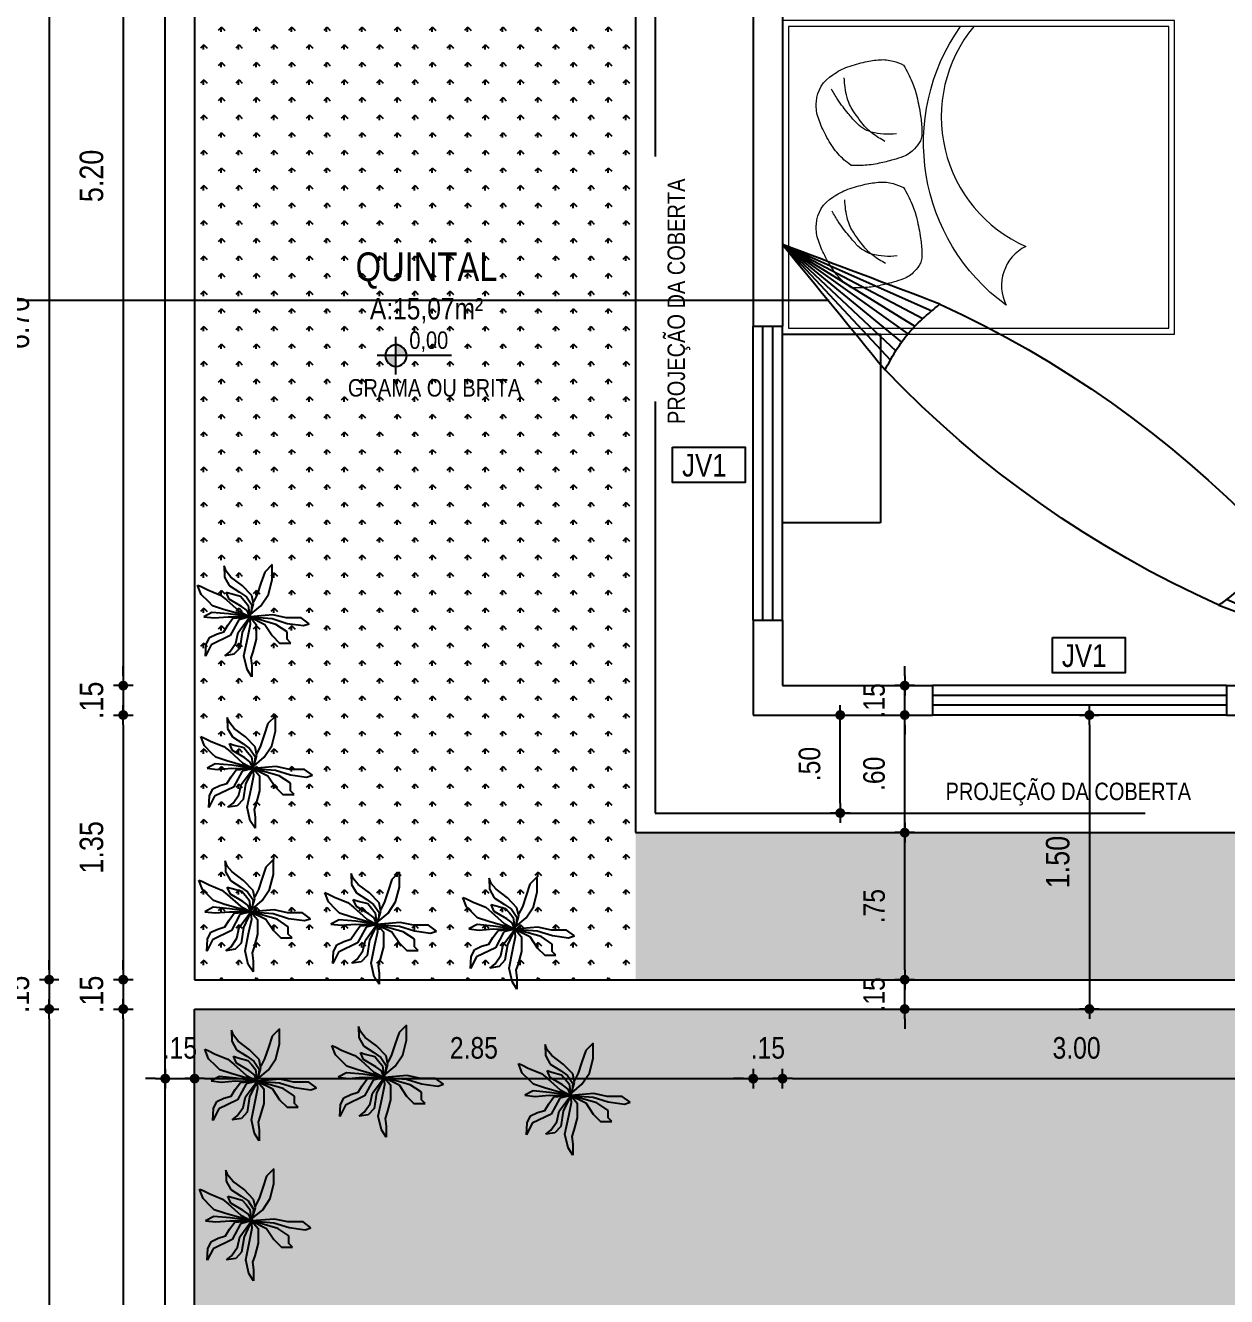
# Model space of a CAD drawing. Header units: millimetres. Extents: x 3955 to 10567, y -112 to 1797.
# Drawn here: x 5260.35 to 5266.48, y 1004.88 to 1011.37 of the extents above; entities that cross this region are included whole.
import ezdxf
from ezdxf.enums import TextEntityAlignment as Align

# ---------------------------------------------------------------- set-up
doc = ezdxf.new("R2010")
doc.units = ezdxf.units.MM
doc.header["$LTSCALE"] = 20
doc.linetypes.add('DIVIDE', pattern=[1.25, 0.5, -0.25, 0, -0.25, 0, -0.25])
doc.linetypes.add('HIDDEN2', pattern=[0.1875, 0.125, -0.0625])
for name, color, linetype in [('AR-MOB', 252, 'Continuous'), ('COTA', 7, 'Continuous'), ('DIVERSOS', 1, 'Continuous'), ('E-hatch', 8, 'Continuous'), ('E-txt-g', 3, 'Continuous'), ('LAYER1', 2, 'Continuous'), ('LAYER7', 4, 'Continuous'), ('PAREDE', 5, 'Continuous'), ('URBANIZACAO', 20, 'Continuous')]:
    doc.layers.add(name, color=color, linetype=linetype)
doc.layers.add('E-Lay-9', color=9, linetype='Continuous', lineweight=9)
doc.layers.add('E-Txt-W', color=7, linetype='Continuous', lineweight=20)
doc.styles.add('F2', font='ARIALN.TTF')
doc.styles.add('REG60', font='romans.shx', dxfattribs={"width": 0.8, "height": 0.15})
doc.styles.add('REG80', font='romans.shx', dxfattribs={"width": 0.8, "height": 0.2})
doc.dimstyles.new('ARQUITETURA', dxfattribs={"dimtxt": 0.11, "dimasz": 0.05, "dimexe": 0.1, "dimexo": 0, "dimgap": 0.1, "dimtad": 1, "dimzin": 5, "dimdsep": 46, "dimtxsty": 'F2', "dimblk": 'COTA', "dimcen": 0, "dimse1": 1, "dimse2": 1, "dimadec": 0, "dimazin": 0, "dimtfac": 2, "dimtix": 1, "dimtmove": 2, "dimatfit": 3, "dimldrblk": 'COTA', "dimfxl": 1, "dimtolj": 1, "dimtzin": 5, "dimarcsym": 0})
pattern_1 = [(270, (0, 0), (0.0898025, -0.0898025), [0.0238125, -0.1557925]), (225, (0, 0), (0.0898025612, -0.0898025612), [0.0238125, -0.1031875]), (315, (0, 0), (0.0898025612, 0.0898025612), [0.0238125, -0.1031875])]

# ---------------------------------------------------------------- blocks, each defined once
blk = doc.blocks.new('COTA')
at = {"layer": 'COTA'}
for p, q in [((-1, 0), (1, 0)), ((0, 1), (0, -1))]:
    blk.add_line(p, q, dxfattribs=at)
at = {"layer": 'COTA', "const_width": 0.5}
blk.add_lwpolyline([(-0.25, 0, 1), (0.25, 0, 1)], format="xyb", close=True, dxfattribs=at)
blk = doc.blocks.new('*D229')
at = {"color": 0, "lineweight": -2}
blk.add_line((5261.2658, 1013.6814), (5264.0158, 1013.6814), dxfattribs=at)
at = {"color": 0, "lineweight": -2, "xscale": 0.05, "yscale": 0.05, "zscale": 0.05, "rotation": 180}
blk.add_blockref('COTA', (5261.2158, 1013.6814), dxfattribs=at)
at = {"color": 0, "lineweight": -2, "xscale": 0.05, "yscale": 0.05, "zscale": 0.05}
blk.add_blockref('COTA', (5264.0658, 1013.6814), dxfattribs=at)
at = {"color": 0, "insert": (5262.6408, 1013.8426), "char_height": 0.12, "attachment_point": 5, "style": 'F2'}
blk.add_mtext('\\A1;2.85', dxfattribs=at)
blk = doc.blocks.new('*D268')
at = {"color": 0, "lineweight": -2}
blk.add_line((5260.8515, 1013.1477), (5260.8515, 1008.0477), dxfattribs=at)
at = {"color": 0, "lineweight": -2, "xscale": 0.05, "yscale": 0.05, "zscale": 0.05}
for p, rotation in [((5260.8515, 1013.1977), 90), ((5260.8515, 1007.9977), 270)]:
    blk.add_blockref('COTA', p, dxfattribs=dict(at, rotation=rotation))
at = {"color": 0, "insert": (5260.6902, 1010.5977), "char_height": 0.12, "attachment_point": 5, "rotation": 90, "style": 'F2'}
blk.add_mtext('\\A1;5.20', dxfattribs=at)
blk = doc.blocks.new('*D231')
at = {"color": 0, "lineweight": -2}
blk.add_line((5260.4737, 1013.1477), (5260.4737, 1006.5477), dxfattribs=at)
at = {"color": 0, "lineweight": -2, "xscale": 0.05, "yscale": 0.05, "zscale": 0.05}
for p, rotation in [((5260.4737, 1013.1977), 90), ((5260.4737, 1006.4977), 270)]:
    blk.add_blockref('COTA', p, dxfattribs=dict(at, rotation=rotation))
at = {"color": 0, "insert": (5260.3124, 1009.8477), "char_height": 0.12, "attachment_point": 5, "rotation": 90, "style": 'F2'}
blk.add_mtext('\\A1;6.70', dxfattribs=at)
blk = doc.blocks.new('*D232')
at = {"color": 0, "lineweight": -2}
for p, q in [((5260.4737, 1006.5477), (5260.4737, 1006.5977)), ((5260.4737, 1006.4977), (5260.4737, 1006.3477)), ((5260.4737, 1006.2977), (5260.4737, 1006.2477))]:
    blk.add_line(p, q, dxfattribs=at)
at = {"color": 0, "lineweight": -2, "xscale": 0.05, "yscale": 0.05, "zscale": 0.05}
for p, rotation in [((5260.4737, 1006.4977), 270), ((5260.4737, 1006.3477), 90)]:
    blk.add_blockref('COTA', p, dxfattribs=dict(at, rotation=rotation))
at = {"color": 0, "insert": (5260.3124, 1006.4227), "char_height": 0.12, "attachment_point": 5, "rotation": 90, "style": 'F2'}
blk.add_mtext('\\A1;.15', dxfattribs=at)
blk = doc.blocks.new('*D233')
at = {"color": 0, "lineweight": -2}
for p, q in [((5261.0158, 1005.9929), (5260.9658, 1005.9929)), ((5261.0658, 1005.9929), (5261.2158, 1005.9929)), ((5261.2658, 1005.9929), (5261.3158, 1005.9929))]:
    blk.add_line(p, q, dxfattribs=at)
at = {"color": 0, "lineweight": -2, "xscale": 0.05, "yscale": 0.05, "zscale": 0.05}
blk.add_blockref('COTA', (5261.0658, 1005.9929), dxfattribs=at)
at = {"color": 0, "lineweight": -2, "xscale": 0.05, "yscale": 0.05, "zscale": 0.05, "rotation": 180}
blk.add_blockref('COTA', (5261.2158, 1005.9929), dxfattribs=at)
at = {"color": 0, "insert": (5261.1408, 1006.1491), "char_height": 0.11, "attachment_point": 5, "style": 'F2'}
blk.add_mtext('\\A1;.15', dxfattribs=at)
blk = doc.blocks.new('*D234')
at = {"color": 0, "lineweight": -2}
blk.add_line((5261.2658, 1005.9929), (5264.0158, 1005.9929), dxfattribs=at)
at = {"color": 0, "lineweight": -2, "xscale": 0.05, "yscale": 0.05, "zscale": 0.05, "rotation": 180}
blk.add_blockref('COTA', (5261.2158, 1005.9929), dxfattribs=at)
at = {"color": 0, "lineweight": -2, "xscale": 0.05, "yscale": 0.05, "zscale": 0.05}
blk.add_blockref('COTA', (5264.0658, 1005.9929), dxfattribs=at)
at = {"color": 0, "insert": (5262.6408, 1006.1491), "char_height": 0.11, "attachment_point": 5, "style": 'F2'}
blk.add_mtext('\\A1;2.85', dxfattribs=at)
blk = doc.blocks.new('*D269')
at = {"color": 0, "lineweight": -2}
for p, q in [((5264.0158, 1005.9929), (5263.9658, 1005.9929)), ((5264.0658, 1005.9929), (5264.2158, 1005.9929)), ((5264.2658, 1005.9929), (5264.3158, 1005.9929))]:
    blk.add_line(p, q, dxfattribs=at)
at = {"color": 0, "lineweight": -2, "xscale": 0.05, "yscale": 0.05, "zscale": 0.05}
blk.add_blockref('COTA', (5264.0658, 1005.9929), dxfattribs=at)
at = {"color": 0, "lineweight": -2, "xscale": 0.05, "yscale": 0.05, "zscale": 0.05, "rotation": 180}
blk.add_blockref('COTA', (5264.2158, 1005.9929), dxfattribs=at)
at = {"color": 0, "insert": (5264.1408, 1006.1491), "char_height": 0.11, "attachment_point": 5, "style": 'F2'}
blk.add_mtext('\\A1;.15', dxfattribs=at)
blk = doc.blocks.new('*D270')
at = {"color": 0, "lineweight": -2}
blk.add_line((5264.2658, 1005.9929), (5267.1658, 1005.9929), dxfattribs=at)
at = {"color": 0, "lineweight": -2, "xscale": 0.05, "yscale": 0.05, "zscale": 0.05, "rotation": 180}
blk.add_blockref('COTA', (5264.2158, 1005.9929), dxfattribs=at)
at = {"color": 0, "lineweight": -2, "xscale": 0.05, "yscale": 0.05, "zscale": 0.05}
blk.add_blockref('COTA', (5267.2158, 1005.9929), dxfattribs=at)
at = {"color": 0, "insert": (5265.7158, 1006.1491), "char_height": 0.11, "attachment_point": 5, "style": 'F2'}
blk.add_mtext('\\A1;3.00', dxfattribs=at)
blk = doc.blocks.new('*D284')
at = {"color": 0, "lineweight": -2}
for p, q in [((5272.3611, 1008.0477), (5272.3611, 1008.0977)), ((5272.3611, 1007.9977), (5272.3611, 1007.8477)), ((5272.3611, 1007.7977), (5272.3611, 1007.7477))]:
    blk.add_line(p, q, dxfattribs=at)
at = {"color": 0, "lineweight": -2, "xscale": 0.05, "yscale": 0.05, "zscale": 0.05}
for p, rotation in [((5272.3611, 1007.9977), 270), ((5272.3611, 1007.8477), 90)]:
    blk.add_blockref('COTA', p, dxfattribs=dict(at, rotation=rotation))
at = {"color": 0, "insert": (5272.1999, 1007.9227), "char_height": 0.12, "attachment_point": 5, "rotation": 90, "style": 'F2'}
blk.add_mtext('\\A1;.15', dxfattribs=at)
blk = doc.blocks.new('*D285')
at = {"color": 0, "lineweight": -2}
blk.add_line((5265.7814, 1007.7977), (5265.7814, 1006.3977), dxfattribs=at)
at = {"color": 0, "lineweight": -2, "xscale": 0.05, "yscale": 0.05, "zscale": 0.05}
for p, rotation in [((5265.7814, 1007.8477), 90), ((5265.7814, 1006.3477), 270)]:
    blk.add_blockref('COTA', p, dxfattribs=dict(at, rotation=rotation))
at = {"color": 0, "insert": (5265.6201, 1007.0977), "char_height": 0.12, "attachment_point": 5, "rotation": 90, "style": 'F2'}
blk.add_mtext('\\A1;1.50', dxfattribs=at)
blk = doc.blocks.new('*D251')
at = {"color": 0, "lineweight": -2}
for p, q in [((5260.8515, 1008.0477), (5260.8515, 1008.0977)), ((5260.8515, 1007.9977), (5260.8515, 1007.8477)), ((5260.8515, 1007.7977), (5260.8515, 1007.7477))]:
    blk.add_line(p, q, dxfattribs=at)
at = {"color": 0, "lineweight": -2, "xscale": 0.05, "yscale": 0.05, "zscale": 0.05}
for p, rotation in [((5260.8515, 1007.9977), 270), ((5260.8515, 1007.8477), 90)]:
    blk.add_blockref('COTA', p, dxfattribs=dict(at, rotation=rotation))
at = {"color": 0, "insert": (5260.6902, 1007.9227), "char_height": 0.12, "attachment_point": 5, "rotation": 90, "style": 'F2'}
blk.add_mtext('\\A1;.15', dxfattribs=at)
blk = doc.blocks.new('REDE-flat-1')
at = {"color": 8, "linetype": 'HIDDEN2'}
for p, q in [((-0.0001, 0), (-0.7053, 0.0617)), ((-0.0001, 0), (-0.6878, 0.0141)), ((-0.0001, 0), (-0.6736, -0.0312)), ((-0.0001, 0), (-0.6631, -0.0753)), ((-0.0001, 0), (-0.6566, -0.1194)), ((-0.0001, 0), (-0.6532, -0.1645)), ((-0.0001, 0), (-0.6521, -0.2114)), ((-3.1043, -0.3468), (-2.4195, -0.081)), ((-3.1043, -0.3468), (-2.4421, -0.1395)), ((-3.1043, -0.3468), (-2.4584, -0.1911)), ((-3.1043, -0.3468), (-2.4674, -0.2376)), ((-3.1043, -0.3468), (-2.4686, -0.2811)), ((-3.1043, -0.3468), (-2.4617, -0.3236)), ((-3.1043, -0.3468), (-2.4477, -0.367)), ((-3.1043, -0.3468), (-2.4279, -0.413))]:
    blk.add_line(p, q, dxfattribs=at)
blk.add_lwpolyline([(-2.41, -0.4503), (-3.1043, -0.3468), (-2.4195, -0.081)], dxfattribs=at)
for centre, radius, start, end in [((-1.0734, -4.5387), 4.6565, 85.673, 106.8028), ((-2.0192, 4.1473), 4.6142, 265.142, 287.2335)]:
    blk.add_arc(centre, radius, start, end, dxfattribs=at)
blk.add_open_spline([(-0.6522, -0.2597), (-0.6518, -0.1998), (-0.6511, -0.0744), (-0.6974, 0.0422), (-0.7215, 0.1031), (-0.7217, 0.1035), (-0.7219, 0.104), (-0.7221, 0.1045)], degree=3, knots=[0, 0, 0, 0, 0.1780514, 0.3725016, 0.3725016, 0.3725016, 0.3740121, 0.3740121, 0.3740121, 0.3740121], dxfattribs=at)
for points in [[(-0.7215, 0.1031), (-0.7217, 0.1035), (-0.7219, 0.104), (-0.7221, 0.1045)], [(-0.7221, 0.1045), (-0.4814, 0.0697), (-0.2407, 0.0348), (0, 0)], [(0, 0), (-0.2174, -0.0866), (-0.4348, -0.1731), (-0.6522, -0.2597)]]:
    blk.add_open_spline(points, degree=3, dxfattribs=at)
blk.add_spline([(-2.41, -0.4503), (-2.4687, -0.28), (-2.4195, -0.081)], degree=3, dxfattribs=at)
blk = doc.blocks.new('*D300')
at = {"color": 0, "lineweight": -2}
blk.add_line((5260.1136, 1013.2977), (5260.1136, 999.3977), dxfattribs=at)
at = {"color": 0, "lineweight": -2, "xscale": 0.05, "yscale": 0.05, "zscale": 0.05}
for p, rotation in [((5260.1136, 1013.3477), 90), ((5260.1136, 999.3477), 270)]:
    blk.add_blockref('COTA', p, dxfattribs=dict(at, rotation=rotation))
at = {"color": 0, "insert": (5259.9523, 1006.3477), "char_height": 0.12, "attachment_point": 5, "rotation": 90, "style": 'F2'}
blk.add_mtext('\\A1;14.00', dxfattribs=at)
blk = doc.blocks.new('*D298')
at = {"color": 0, "lineweight": -2}
blk.add_line((5260.8515, 1006.2977), (5260.8515, 999.5477), dxfattribs=at)
at = {"color": 0, "lineweight": -2, "xscale": 0.05, "yscale": 0.05, "zscale": 0.05}
for p, rotation in [((5260.8515, 1006.3477), 90), ((5260.8515, 999.4977), 270)]:
    blk.add_blockref('COTA', p, dxfattribs=dict(at, rotation=rotation))
at = {"color": 0, "insert": (5260.6902, 1002.9227), "char_height": 0.12, "attachment_point": 5, "rotation": 90, "style": 'F2'}
blk.add_mtext('\\A1;6.85', dxfattribs=at)
blk = doc.blocks.new('*D299')
at = {"color": 0, "lineweight": -2}
blk.add_line((5260.4737, 1006.2977), (5260.4737, 999.3977), dxfattribs=at)
at = {"color": 0, "lineweight": -2, "xscale": 0.05, "yscale": 0.05, "zscale": 0.05}
for p, rotation in [((5260.4737, 1006.3477), 90), ((5260.4737, 999.3477), 270)]:
    blk.add_blockref('COTA', p, dxfattribs=dict(at, rotation=rotation))
at = {"color": 0, "insert": (5260.3124, 1002.8477), "char_height": 0.12, "attachment_point": 5, "rotation": 90, "style": 'F2'}
blk.add_mtext('\\A1;7.00', dxfattribs=at)
blk = doc.blocks.new('TXT-AMB75')
at = {"layer": 'E-txt-g', "style": 'REG80', "width": 0.8, "flags": 8}
blk.add_attdef('TXT', text='', height=0.2, dxfattribs=at).set_placement((0.0055, 0.2964), align=Align.CENTER)
at = {"layer": 'E-Txt-W', "style": 'REG60', "width": 0.8, "flags": 8}
blk.add_attdef('TXT', text='', height=0.15, dxfattribs=at).set_placement((0.0055, 0.0271), align=Align.CENTER)
blk = doc.blocks.new('NIVEL')
at = {"layer": 'DIVERSOS'}
h = blk.add_hatch(color=7, dxfattribs=at)
h.paths.add_polyline_path([(0, 0.137, 0.414214), (-0.137, 0), (0, 0)])
h.paths.add_polyline_path([(0, 0), (0, -0.137, 0.414214), (0.137, 0)])
at = {"layer": 'DIVERSOS', "color": 7}
for p, q in [((0, 0.242), (0, -0.242)), ((0.709, 0), (-0.242, 0))]:
    blk.add_line(p, q, dxfattribs=at)
blk.add_circle((0, 0), 0.137, dxfattribs=at)
blk = doc.blocks.new('*D304')
at = {"color": 0, "lineweight": -2}
for p, q in [((5264.839, 1006.5477), (5264.839, 1006.5977)), ((5264.839, 1006.3477), (5264.839, 1006.4977)), ((5264.839, 1006.2977), (5264.839, 1006.2477))]:
    blk.add_line(p, q, dxfattribs=at)
at = {"color": 0, "lineweight": -2, "xscale": 0.05, "yscale": 0.05, "zscale": 0.05}
for p, rotation in [((5264.839, 1006.4977), 270), ((5264.839, 1006.3477), 90)]:
    blk.add_blockref('COTA', p, dxfattribs=dict(at, rotation=rotation))
at = {"color": 0, "insert": (5264.6829, 1006.4227), "char_height": 0.11, "attachment_point": 5, "rotation": 90, "style": 'F2'}
blk.add_mtext('\\A1;.15', dxfattribs=at)
blk = doc.blocks.new('*D305')
at = {"color": 0, "lineweight": -2}
blk.add_line((5264.839, 1006.5477), (5264.839, 1007.1977), dxfattribs=at)
at = {"color": 0, "lineweight": -2, "xscale": 0.05, "yscale": 0.05, "zscale": 0.05}
for p, rotation in [((5264.839, 1007.2477), 90), ((5264.839, 1006.4977), 270)]:
    blk.add_blockref('COTA', p, dxfattribs=dict(at, rotation=rotation))
at = {"color": 0, "insert": (5264.6831, 1006.8727), "char_height": 0.11, "attachment_point": 5, "rotation": 90, "style": 'F2'}
blk.add_mtext('\\A1;.75', dxfattribs=at)
blk = doc.blocks.new('*D306')
at = {"color": 0, "lineweight": -2}
blk.add_line((5264.839, 1007.2977), (5264.839, 1007.7977), dxfattribs=at)
at = {"color": 0, "lineweight": -2, "xscale": 0.05, "yscale": 0.05, "zscale": 0.05}
for p, rotation in [((5264.839, 1007.8477), 90), ((5264.839, 1007.2477), 270)]:
    blk.add_blockref('COTA', p, dxfattribs=dict(at, rotation=rotation))
at = {"color": 0, "insert": (5264.6829, 1007.5477), "char_height": 0.11, "attachment_point": 5, "rotation": 90, "style": 'F2'}
blk.add_mtext('\\A1;.60', dxfattribs=at)
blk = doc.blocks.new('*D307')
at = {"color": 0, "lineweight": -2}
for p, q in [((5264.839, 1008.0477), (5264.839, 1008.0977)), ((5264.839, 1007.8477), (5264.839, 1007.9977)), ((5264.839, 1007.7977), (5264.839, 1007.7477))]:
    blk.add_line(p, q, dxfattribs=at)
at = {"color": 0, "lineweight": -2, "xscale": 0.05, "yscale": 0.05, "zscale": 0.05}
for p, rotation in [((5264.839, 1007.9977), 270), ((5264.839, 1007.8477), 90)]:
    blk.add_blockref('COTA', p, dxfattribs=dict(at, rotation=rotation))
at = {"color": 0, "insert": (5264.6829, 1007.9227), "char_height": 0.11, "attachment_point": 5, "rotation": 90, "style": 'F2'}
blk.add_mtext('\\A1;.15', dxfattribs=at)
blk = doc.blocks.new('*D308')
at = {"color": 0, "lineweight": -2}
blk.add_line((5264.5099, 1007.3977), (5264.5099, 1007.7977), dxfattribs=at)
at = {"color": 0, "lineweight": -2, "xscale": 0.05, "yscale": 0.05, "zscale": 0.05}
for p, rotation in [((5264.5099, 1007.8477), 90), ((5264.5099, 1007.3477), 270)]:
    blk.add_blockref('COTA', p, dxfattribs=dict(at, rotation=rotation))
at = {"color": 0, "insert": (5264.3538, 1007.5977), "char_height": 0.11, "attachment_point": 5, "rotation": 90, "style": 'F2'}
blk.add_mtext('\\A1;.50', dxfattribs=at)
blk = doc.blocks.new('*D359')
at = {"color": 0, "lineweight": -2}
blk.add_line((5260.8515, 1007.7977), (5260.8515, 1006.5477), dxfattribs=at)
at = {"color": 0, "lineweight": -2, "xscale": 0.05, "yscale": 0.05, "zscale": 0.05}
for p, rotation in [((5260.8515, 1007.8477), 90), ((5260.8515, 1006.4977), 270)]:
    blk.add_blockref('COTA', p, dxfattribs=dict(at, rotation=rotation))
at = {"color": 0, "insert": (5260.6902, 1007.1727), "char_height": 0.12, "attachment_point": 5, "rotation": 90, "style": 'F2'}
blk.add_mtext('\\A1;1.35', dxfattribs=at)
blk = doc.blocks.new('*D360')
at = {"color": 0, "lineweight": -2}
for p, q in [((5260.8515, 1006.5477), (5260.8515, 1006.5977)), ((5260.8515, 1006.4977), (5260.8515, 1006.3477)), ((5260.8515, 1006.2977), (5260.8515, 1006.2477))]:
    blk.add_line(p, q, dxfattribs=at)
at = {"color": 0, "lineweight": -2, "xscale": 0.05, "yscale": 0.05, "zscale": 0.05}
for p, rotation in [((5260.8515, 1006.4977), 270), ((5260.8515, 1006.3477), 90)]:
    blk.add_blockref('COTA', p, dxfattribs=dict(at, rotation=rotation))
at = {"color": 0, "insert": (5260.6902, 1006.4227), "char_height": 0.12, "attachment_point": 5, "rotation": 90, "style": 'F2'}
blk.add_mtext('\\A1;.15', dxfattribs=at)
blk = doc.blocks.new('vegetação01')
at = {"color": 8}
for p, q in [((-0.0381, 0.2778), (-0.0539, 0.2083)), ((-0.0136, 0.3153), (-0.0381, 0.2778)), ((-0.0136, 0.259), (-0.0136, 0.3153)), ((-0.2204, 0.152), (-0.2502, 0.2102)), ((-0.2502, 0.2102), (-0.2467, 0.1501)), ((-0.1048, 0.2008), (-0.1521, 0.2083)), ((-0.1521, 0.2083), (-0.1258, 0.1877)), ((-0.0749, 0.1689), (-0.1048, 0.2008)), ((-0.0539, 0.2083), (-0.0346, 0.1144)), ((-0.0189, 0.2195), (-0.0136, 0.259)), ((-0.0083, 0.1877), (-0.0189, 0.2195)), ((-0.2467, 0.1501), (-0.2292, 0.1144)), ((-0.124, 0.105), (-0.2204, 0.152)), ((-0.1258, 0.1877), (-0.096, 0.1444)), ((-0.096, 0.1444), (-0.0837, 0.09)), ((-0.0627, 0.09), (-0.0749, 0.1689)), ((0.0092, 0.1238), (-0.0083, 0.1877)), ((0.0901, 0.1052), (0.1282, 0.1433)), ((0.1282, 0.1433), (0.1853, 0.1433)), ((0.1853, 0.1433), (0.1663, 0.1242)), ((-0.2292, 0.1144), (-0.1941, 0.0975)), ((-0.1941, 0.0975), (-0.1573, 0.0863)), ((-0.1573, 0.0863), (-0.1363, 0.0524)), ((-0.0802, 0.0243), (-0.124, 0.105)), ((-0.0837, 0.09), (-0.0242, 0.0099)), ((-0.0242, 0.0099), (-0.0627, 0.09)), ((-0.0346, 0.1144), (-0.0206, 0.0468)), ((0.0092, 0.0487), (0.0092, 0.1238)), ((0.052, 0.048), (0.0901, 0.1052)), ((0.1663, 0.0861), (0.1091, 0.048)), ((0.1663, 0.1242), (0.1663, 0.0861)), ((-0.259, 0.0092), (-0.2064, 0.0149)), ((-0.2169, -0.0132), (-0.259, 0.0092)), ((-0.2064, 0.0149), (-0.1345, 0.0092)), ((-0.0242, 0.0099), (-0.1576, -0.0282)), ((-0.1363, 0.0524), (-0.11, 0.0168)), ((-0.1345, 0.0092), (-0.0242, 0.0099)), ((-0.0242, 0.0099), (-0.1328, -0.0057)), ((-0.11, 0.0168), (-0.0242, 0.0099)), ((-0.0242, 0.0099), (-0.0802, 0.0243)), ((-0.0784, -0.0189), (-0.0242, 0.0099)), ((-0.0242, 0.0099), (-0.0381, -0.0226)), ((-0.0329, -0.0489), (-0.0242, 0.0099)), ((-0.0242, 0.0099), (0.0092, 0.0487)), ((-0.0242, 0.0099), (0.052, 0.048)), ((0.1091, 0.048), (-0.0242, 0.0099)), ((-0.0206, 0.0468), (-0.0242, 0.0099)), ((-0.0242, 0.0099), (0.0898, 0.0186)), ((-0.0242, 0.0099), (-0.0048, -0.0565)), ((0.0933, -0.0001), (-0.0242, 0.0099)), ((0.0898, 0.0186), (0.1669, 0.0431)), ((0.1616, 0.0149), (0.0933, -0.0001)), ((0.2387, 0.0149), (0.1616, 0.0149)), ((0.1669, 0.0431), (0.2493, 0.0543)), ((0.279, 0.0449), (0.2387, 0.0149)), ((0.2493, 0.0543), (0.279, 0.0449)), ((-0.2147, -0.0472), (-0.2338, -0.0663)), ((-0.1328, -0.0057), (-0.2169, -0.0132)), ((-0.1576, -0.0282), (-0.2147, -0.0472)), ((-0.1433, -0.0771), (-0.0784, -0.0189)), ((-0.0662, -0.0433), (-0.1293, -0.0809)), ((-0.0381, -0.0226), (-0.0662, -0.0433)), ((-0.0522, -0.0734), (-0.0329, -0.0489)), ((-0.0416, -0.0921), (-0.0136, -0.0508)), ((-0.0136, -0.0508), (-0.0189, -0.0039)), ((-0.0189, -0.0039), (0.0329, -0.0472)), ((-0.0048, -0.0565), (-0.0136, -0.0996)), ((0.0329, -0.0472), (0.071, -0.1044)), ((-0.2719, -0.1044), (-0.2905, -0.1522)), ((-0.2747, -0.1466), (-0.2379, -0.1278)), ((-0.2338, -0.0663), (-0.2719, -0.1044)), ((-0.2379, -0.1278), (-0.1731, -0.1015)), ((-0.1731, -0.1015), (-0.1433, -0.0771)), ((-0.1293, -0.0809), (-0.1451, -0.1165)), ((-0.1451, -0.1165), (-0.1205, -0.109)), ((-0.1293, -0.1503), (-0.0767, -0.1165)), ((-0.1205, -0.109), (-0.0715, -0.0959)), ((-0.0767, -0.1165), (-0.0416, -0.0921)), ((-0.0715, -0.0959), (-0.0522, -0.0734)), ((-0.0136, -0.0996), (-0.0627, -0.1503)), ((0.0139, -0.1044), (-0.0052, -0.0663)), ((0.0329, -0.1615), (0.0139, -0.1044)), ((0.071, -0.1044), (0.0901, -0.1806)), ((-0.2905, -0.1522), (-0.2747, -0.1466)), ((-0.1556, -0.2498), (-0.1538, -0.1935)), ((-0.1538, -0.1935), (-0.1293, -0.1503)), ((-0.1205, -0.1935), (-0.1451, -0.2235)), ((-0.0627, -0.1503), (-0.1205, -0.1935)), ((0.052, -0.2187), (0.0329, -0.1615)), ((0.0901, -0.1806), (0.0901, -0.2568)), ((-0.1451, -0.2235), (-0.1556, -0.2498)), ((0.0901, -0.2568), (0.052, -0.2187))]:
    blk.add_line(p, q, dxfattribs=at)

msp = doc.modelspace()

# ---------------------------------------------------------------- hatches: boundary and pattern name
at = {"layer": 'E-hatch'}
h = msp.add_hatch(dxfattribs=at)
h.set_pattern_fill('GRASS', color=256, scale=0.005, angle=180, style=0)
h.set_pattern_definition(pattern_1)
h.paths.add_polyline_path([(5263.4658, 1013.1977), (5261.2158, 1013.1977), (5261.2158, 1006.4977), (5263.4658, 1006.4977), (5263.4658, 1007.2477)])
h.paths.add_polyline_path([(5262.2981, 1009.6809, -1), (5262.1885, 1009.6809, -1)], flags=16)
h.paths.add_polyline_path([(5262.0772, 1009.811), (5262.721, 1009.811), (5262.721, 1010.0081), (5262.0772, 1010.0081)], flags=24)
h.paths.add_polyline_path([(5261.9973, 1010.0106), (5262.8009, 1010.0106), (5262.8009, 1010.2501), (5261.9973, 1010.2501)], flags=24)
h.paths.add_polyline_path([(5261.0117, 1012.6026), (5261.2628, 1012.6026), (5261.2628, 1012.8525), (5261.0117, 1012.8525)], flags=9)
h.paths.add_polyline_path([(5262.1779, 1012.6026), (5262.5055, 1012.6026), (5262.5055, 1012.8525), (5262.1779, 1012.8525)], flags=24)
h.paths.add_polyline_path([(5261.9749, 1009.4475), (5262.9055, 1009.4475), (5262.9055, 1009.5858), (5261.9749, 1009.5858)], flags=24)
h.paths.add_polyline_path([(5262.2846, 1009.6711), (5262.5367, 1009.6711), (5262.5367, 1009.8317), (5262.2846, 1009.8317)], flags=24)
h = msp.add_hatch(dxfattribs=at)
h.set_pattern_fill('GRASS', color=256, scale=0.005, angle=180, style=0)
h.set_pattern_definition(pattern_1)
h.paths.add_polyline_path([(5271.3658, 1007.2477), (5270.7445, 1007.2477), (5270.7445, 1007.2277), (5270.1445, 1007.2277), (5270.1445, 1007.2477), (5263.4658, 1007.2477), (5263.4658, 1006.4977), (5271.3658, 1006.4977)])
h.paths.add_polyline_path([(5268.4074, 1006.8463, -1), (5268.2979, 1006.8463, -1)], flags=16)
h.paths.add_polyline_path([(5267.2405, 1006.592), (5267.8146, 1006.592), (5267.8146, 1006.7892), (5267.2405, 1006.7892)], flags=24)
h.paths.add_polyline_path([(5266.9896, 1006.7969), (5268.0655, 1006.7969), (5268.0655, 1007.0724), (5266.9896, 1007.0724)], flags=24)
h.paths.add_polyline_path([(5264.7968, 1006.3044), (5264.7968, 1006.5346), (5264.5678, 1006.5346), (5264.5678, 1006.3044)], flags=9)
h.paths.add_polyline_path([(5264.797, 1006.7544), (5264.797, 1006.9846), (5264.568, 1006.9846), (5264.568, 1006.7544)], flags=24)
h.paths.add_polyline_path([(5268.0215, 1006.5983), (5268.9521, 1006.5983), (5268.9521, 1006.7366), (5268.0215, 1006.7366)], flags=24)
h.paths.add_polyline_path([(5268.3939, 1006.8365), (5268.68, 1006.8365), (5268.68, 1006.9971), (5268.3939, 1006.9971)], flags=24)
h = msp.add_hatch(dxfattribs=at)
h.set_pattern_fill('GRASS', color=256, scale=0.005, angle=180, style=0)
h.set_pattern_definition(pattern_1)
h.paths.add_polyline_path([(5272.0262, 1004.4727), (5284.1772, 1004.4727, -0.02427), (5284.166, 1004.6427), (5284.1658, 1004.6427), (5284.1658, 1004.6727), (5285.9158, 1004.6727), (5285.9158, 1006.3477), (5272.4658, 1006.3477), (5272.4658, 1005.3477), (5272.4358, 1005.3477), (5272.4358, 1005.3481, -0.435466), (5271.5658, 1006.3477), (5261.2158, 1006.3477), (5261.2158, 999.4977), (5285.9158, 999.4977), (5285.9158, 1001.1727), (5284.1658, 1001.1727), (5284.1658, 1001.2027), (5284.1685, 1001.2027, -0.022534), (5284.1929, 1001.3727), (5272.0262, 1001.3727), (5272.0262, 1002.3734), (5272.7695, 1002.3734), (5272.7695, 1003.4719), (5272.0262, 1003.4719)])
h.paths.add_polyline_path([(5268.7198, 1002.6279, -1), (5268.6102, 1002.6279, -1)], flags=16)
h.paths.add_polyline_path([(5272.4358, 1005.3481), (5272.4358, 1006.3477), (5271.5658, 1006.3477, 0.435466)], flags=17)
h.paths.add_polyline_path([(5271.8398, 1006.1057), (5271.8398, 1006.286), (5272.2105, 1006.286), (5272.2105, 1006.1057)], flags=16)
h.paths.add_polyline_path([(5282.2119, 1003.4719), (5282.2119, 1002.3734), (5284.7269, 1002.3734, -0.176763), (5285.9157, 1002.9167, -0.206463), (5284.6405, 1003.4719)], flags=17)
h.paths.add_polyline_path([(5284.6405, 1003.4719, 0.206463), (5285.9157, 1002.9167, -0.019694), (5286.0658, 1002.9227), (5286.0658, 1003.4719)])
h.paths.add_polyline_path([(5284.7269, 1002.3734), (5286.0658, 1002.3734), (5286.0658, 1002.9227, -0.021384), (5285.9157, 1002.9167, 0.176763)])
h.paths.add_polyline_path([(5285.6252, 1002.5967), (5285.6252, 1002.7769), (5285.9959, 1002.7769), (5285.9959, 1002.5967)], flags=16)
h.paths.add_polyline_path([(5286.0658, 1004.4727), (5286.0658, 1004.6727), (5285.9158, 1004.6727), (5285.9158, 1004.6427), (5284.166, 1004.6427, 0.02427), (5284.1772, 1004.4727)])
h.paths.add_polyline_path([(5285.9158, 1001.2027), (5285.9158, 1001.1727), (5286.0658, 1001.1727), (5286.0658, 1001.3727), (5284.1929, 1001.3727, 0.022534), (5284.1685, 1001.2027)])
h.paths.add_polyline_path([(5261.0225, 1006.0352), (5261.2527, 1006.0352), (5261.2527, 1006.2642), (5261.0225, 1006.2642)], flags=9)
h.paths.add_polyline_path([(5262.4915, 1006.0352), (5262.7918, 1006.0352), (5262.7918, 1006.2642), (5262.4915, 1006.2642)], flags=24)
h.paths.add_polyline_path([(5264.0225, 1006.0352), (5264.2527, 1006.0352), (5264.2527, 1006.2642), (5264.0225, 1006.2642)], flags=24)
h.paths.add_polyline_path([(5265.5662, 1006.0352), (5265.8665, 1006.0352), (5265.8665, 1006.2642), (5265.5662, 1006.2642)], flags=24)
h.paths.add_polyline_path([(5267.1725, 1006.0352), (5267.4027, 1006.0352), (5267.4027, 1006.2642), (5267.1725, 1006.2642)], flags=24)
h.paths.add_polyline_path([(5267.812, 1006.0352), (5268.1123, 1006.0352), (5268.1123, 1006.2642), (5267.812, 1006.2642)], flags=24)
h.paths.add_polyline_path([(5268.5225, 1006.0352), (5268.7527, 1006.0352), (5268.7527, 1006.2642), (5268.5225, 1006.2642)], flags=24)
h.paths.add_polyline_path([(5269.162, 1006.0352), (5269.4623, 1006.0352), (5269.4623, 1006.2642), (5269.162, 1006.2642)], flags=24)
h.paths.add_polyline_path([(5275.748, 1006.0299), (5276.0756, 1006.0299), (5276.0756, 1006.2797), (5275.748, 1006.2797)], flags=24)
h.paths.add_polyline_path([(5276.4117, 1006.0299), (5276.6628, 1006.0299), (5276.6628, 1006.2797), (5276.4117, 1006.2797)], flags=24)
h.paths.add_polyline_path([(5282.1274, 1006.0299), (5282.455, 1006.0299), (5282.455, 1006.2797), (5282.1274, 1006.2797)], flags=24)
h.paths.add_polyline_path([(5285.5617, 1006.0299), (5285.8128, 1006.0299), (5285.8128, 1006.2797), (5285.5617, 1006.2797)], flags=24)
h.paths.add_polyline_path([(5285.7872, 1006.0299), (5286.0384, 1006.0299), (5286.0384, 1006.2797), (5285.7872, 1006.2797)], flags=9)
h.paths.add_polyline_path([(5274.9051, 1006.1759), (5274.9051, 1006.427), (5274.6553, 1006.427), (5274.6553, 1006.1759)], flags=9)
h.paths.add_polyline_path([(5276.9863, 1006.2936), (5276.9863, 1006.5447), (5276.7365, 1006.5447), (5276.7365, 1006.2936)], flags=9)
h.paths.add_polyline_path([(5272.5225, 1006.0352), (5272.7527, 1006.0352), (5272.7527, 1006.2642), (5272.5225, 1006.2642)], flags=24)
h.paths.add_polyline_path([(5273.8034, 1006.0299), (5274.131, 1006.0299), (5274.131, 1006.2797), (5273.8034, 1006.2797)], flags=24)
h.paths.add_polyline_path([(5275.1617, 1006.0299), (5275.4128, 1006.0299), (5275.4128, 1006.2797), (5275.1617, 1006.2797)], flags=24)
h.paths.add_polyline_path([(5269.8617, 1006.0299), (5270.1128, 1006.0299), (5270.1128, 1006.2797), (5269.8617, 1006.2797)], flags=24)
h.paths.add_polyline_path([(5271.1534, 1006.0299), (5271.481, 1006.0299), (5271.481, 1006.2797), (5271.1534, 1006.2797)], flags=24)
h.paths.add_polyline_path([(5277.5534, 1006.0299), (5277.881, 1006.0299), (5277.881, 1006.2797), (5277.5534, 1006.2797)], flags=24)
h.paths.add_polyline_path([(5278.7617, 1006.0299), (5279.0128, 1006.0299), (5279.0128, 1006.2797), (5278.7617, 1006.2797)], flags=24)
h.paths.add_polyline_path([(5268.2829, 1002.9628), (5269.3587, 1002.9628), (5269.3587, 1003.2383), (5268.2829, 1003.2383)], flags=24)
h.paths.add_polyline_path([(5268.4641, 1002.7579), (5269.1775, 1002.7579), (5269.1775, 1002.9551), (5268.4641, 1002.9551)], flags=24)
h.paths.add_polyline_path([(5268.3965, 1002.4249), (5269.3271, 1002.4249), (5269.3271, 1002.5632), (5268.3965, 1002.5632)], flags=24)
h.paths.add_polyline_path([(5268.7063, 1002.6181), (5268.9924, 1002.6181), (5268.9924, 1002.7786), (5268.7063, 1002.7786)], flags=24)
h.paths.add_polyline_path([(5271.859, 1006.1052), (5272.1604, 1006.1052), (5272.1604, 1006.2819), (5271.859, 1006.2819)], flags=24)
h.paths.add_polyline_path([(5285.6449, 1002.5986), (5285.9453, 1002.5986), (5285.9453, 1002.7724), (5285.6449, 1002.7724)], flags=8)

# ---------------------------------------------------------------- linework, layer by layer
at = {"color": 4, "linetype": 'HIDDEN2'}
for p, q in [((5263.5658, 1013.1977), (5263.5658, 1007.3477)), ((5263.5658, 1007.3477), (5267.2158, 1007.3477))]:
    msp.add_line(p, q, dxfattribs=at)
at = {"color": 2, "linetype": 'DIVIDE'}
msp.add_line((5289.6537, 1009.9615), (5259.1646, 1009.9615), dxfattribs=at)
at = {"color": 8}
for p, q in [((5264.0658, 1008.3314), (5264.0658, 1009.8314)), ((5264.2158, 1008.3314), (5264.2158, 1009.8314)), ((5266.4811, 1007.9977), (5264.9811, 1007.9977)), ((5266.4811, 1007.8477), (5264.9811, 1007.8477))]:
    msp.add_line(p, q, dxfattribs=at)
at = {"color": 7}
for p, q in [((5264.1158, 1008.3314), (5264.1158, 1009.8314)), ((5264.1658, 1008.3314), (5264.1658, 1009.8314)), ((5266.4811, 1007.9477), (5264.9811, 1007.9477)), ((5266.4811, 1007.8977), (5264.9811, 1007.8977))]:
    msp.add_line(p, q, dxfattribs=at)
at = {"color": 8}
msp.add_lwpolyline([(5264.7157, 1008.8275), (5264.2158, 1008.8275), (5264.2158, 1009.791), (5264.7157, 1009.791)], close=True, dxfattribs=at)
at = {"color": 6}
for points in [[(5263.6543, 1009.2137), (5264.025, 1009.2137), (5264.025, 1009.0335), (5263.6543, 1009.0335)], [(5265.5922, 1008.2425), (5265.9629, 1008.2425), (5265.9629, 1008.0622), (5265.5922, 1008.0622)]]:
    msp.add_lwpolyline(points, close=True, dxfattribs=at)
at = {"layer": 'E-Lay-9', "color": 8}
for points in [[(5264.2158, 1011.39), (5264.2158, 1009.791), (5266.2158, 1009.791), (5266.2158, 1011.39)], [(5264.2458, 1011.36), (5264.2458, 1009.821), (5266.1858, 1009.821), (5266.1858, 1011.36)]]:
    msp.add_lwpolyline(points, close=True, dxfattribs=at)
for points in [[(5265.191, 1011.36, 0.497), (5265.4566, 1010.2382, 0.414214), (5265.3566, 1009.9382, -0.410343), (5265.1241, 1011.36)], [(5264.9198, 1010.7768, -0.040453), (5264.8886, 1010.7356, -0.121269), (5264.8328, 1010.6974, -0.020937), (5264.7798, 1010.6799, -0.015911), (5264.7085, 1010.6622, -0.04249), (5264.6264, 1010.6517, -0.020654), (5264.5649, 1010.6517, -0.022056), (5264.5287, 1010.6807, -0.064376), (5264.4735, 1010.7434, -0.03352), (5264.4254, 1010.8263, -0.039598), (5264.3952, 1010.9017, -0.109626), (5264.389, 1010.9766, -0.257026), (5264.473, 1011.1136, -0.075208), (5264.549, 1011.1541, -0.030275), (5264.6377, 1011.1795, -0.036967), (5264.7124, 1011.1904, -0.089016), (5264.7792, 1011.1833, -0.036988), (5264.8333, 1011.163, -0.030345), (5264.877, 1011.0766, -0.04596), (5264.9012, 1011.0027, -0.01901), (5264.9197, 1010.9045, -0.025886), (5264.9268, 1010.8314, -0.088683), (5264.9193, 1010.7754, -0.020726)], [(5264.7383, 1010.774, -0.040593), (5264.6745, 1010.8142, -0.055645), (5264.6344, 1010.852, -0.015363), (5264.607, 1010.8863, -0.01263), (5264.576, 1010.9299, -0.082628), (5264.5448, 1010.9985, -0.061291), (5264.5306, 1011.0988)], [(5264.7967, 1010.813, -0.103492), (5264.6683, 1010.8218, -0.14369), (5264.589, 1010.8715, -0.007817), (5264.5508, 1010.9159, -0.010698), (5264.5241, 1010.9494, -0.020146), (5264.4967, 1010.9885, -0.015912), (5264.4657, 1011.0404)], [(5264.9198, 1010.1524, -0.040453), (5264.8886, 1010.1112, -0.121269), (5264.8328, 1010.073, -0.020937), (5264.7798, 1010.0555, -0.015911), (5264.7085, 1010.0378, -0.04249), (5264.6264, 1010.0273, -0.020654), (5264.5649, 1010.0272, -0.022056), (5264.5287, 1010.0563, -0.064376), (5264.4735, 1010.119, -0.03352), (5264.4254, 1010.2019, -0.039598), (5264.3952, 1010.2773, -0.109626), (5264.389, 1010.3522, -0.257026), (5264.473, 1010.4892, -0.075208), (5264.549, 1010.5297, -0.030275), (5264.6377, 1010.5551, -0.036967), (5264.7124, 1010.566, -0.089016), (5264.7792, 1010.5588, -0.036988), (5264.8333, 1010.5386, -0.030345), (5264.877, 1010.4522, -0.04596), (5264.9012, 1010.3783, -0.01901), (5264.9197, 1010.28, -0.025886), (5264.9268, 1010.2069, -0.088683), (5264.9193, 1010.151, -0.020726)], [(5264.7413, 1010.1514, -0.040593), (5264.6775, 1010.1916, -0.055645), (5264.6375, 1010.2293, -0.015363), (5264.61, 1010.2637, -0.01263), (5264.5791, 1010.3073, -0.082628), (5264.5478, 1010.3759, -0.061291), (5264.5336, 1010.4762)], [(5264.7997, 1010.1904, -0.103492), (5264.6713, 1010.1991, -0.14369), (5264.592, 1010.2488, -0.007817), (5264.5538, 1010.2933, -0.010698), (5264.5271, 1010.3268, -0.020146), (5264.4997, 1010.3659, -0.015912), (5264.4687, 1010.4177)]]:
    msp.add_lwpolyline(points, format="xyb", dxfattribs=at)
at = {"layer": 'PAREDE', "color": 5, "linetype": 'Continuous'}
for p, q in [((5261.0658, 999.3477), (5261.0658, 1013.3477)), ((5261.2158, 1013.1977), (5261.2158, 1006.4977)), ((5264.0658, 1013.1977), (5264.0658, 1009.8314)), ((5264.2158, 1013.1977), (5264.2158, 1009.8314)), ((5264.0658, 1009.8314), (5264.2158, 1009.8314)), ((5264.0658, 1008.3314), (5264.0658, 1007.8477)), ((5264.0658, 1008.3314), (5264.2158, 1008.3314)), ((5264.2158, 1008.3314), (5264.2158, 1007.9977)), ((5264.2158, 1007.9977), (5264.9811, 1007.9977)), ((5264.9811, 1007.9977), (5264.9811, 1007.8477)), ((5266.4811, 1007.9977), (5267.2158, 1007.9977)), ((5266.4811, 1007.9977), (5266.4811, 1007.8477)), ((5264.0658, 1007.8477), (5264.9811, 1007.8477)), ((5266.4811, 1007.8477), (5270.5158, 1007.8477)), ((5261.2158, 1006.4977), (5271.5658, 1006.4977)), ((5261.2158, 1006.3477), (5271.5658, 1006.3477)), ((5261.2158, 1006.3477), (5271.5658, 1006.3477)), ((5261.2158, 999.4977), (5261.2158, 1006.3477))]:
    msp.add_line(p, q, dxfattribs=at)
at = {"layer": 'PAREDE', "color": 8, "linetype": 'Continuous'}
for p, q in [((5263.4658, 1013.1977), (5263.4658, 1007.2477)), ((5263.4658, 1007.2477), (5268.8716, 1007.2477))]:
    msp.add_line(p, q, dxfattribs=at)

# ---------------------------------------------------------------- block references
ref = msp.add_blockref('TXT-AMB75', (5262.3951, 1009.8457), dxfattribs=dict(xscale=0.7290000000000001, yscale=0.7290000000000001, zscale=0.7290000000000001))
ref.add_attrib('TXT', 'QUINTAL', dxfattribs={"layer": 'E-txt-g', "color": 2, "height": 0.1458, "style": 'F2'}).set_placement((5262.3991, 1010.0618), align=Align.CENTER)
ref.add_attrib('TXT', 'A:15,07m²', dxfattribs={"layer": 'E-Txt-W', "height": 0.10935, "style": 'F2'}).set_placement((5262.3991, 1009.8655), align=Align.CENTER)
at = {"layer": 'AR-MOB', "xscale": -1.178118083095771, "yscale": 1.178118083095771, "zscale": 1.178118083095771, "rotation": 331.0081730759467}
msp.add_blockref('REDE-flat-1', (5264.2148, 1010.2485), dxfattribs=at)
at = {"layer": 'LAYER7', "color": 7, "linetype": 'Continuous', "xscale": -0.3985866620477118, "yscale": 0.3985866620477118, "zscale": 0.3985866620477118, "rotation": 180}
msp.add_blockref('NIVEL', (5262.2433, 1009.6809), dxfattribs=at)
at = {"layer": 'URBANIZACAO', "xscale": -1, "rotation": 180}
for p in [(5261.5214, 1008.3583), (5261.5382, 1007.5854), (5261.5276, 1006.8536), (5262.1706, 1006.7898), (5262.8743, 1006.7654), (5262.2069, 1006.0093), (5261.5592, 1005.9903), (5263.1593, 1005.9171), (5261.5306, 1005.2767)]:
    msp.add_blockref('vegetação01', p, dxfattribs=at)

# ---------------------------------------------------------------- texts
at = {"layer": 'LAYER1', "color": 7, "linetype": 'Continuous', "style": 'F2'}
msp.add_text('PROJEÇÃO DA COBERTA', height=0.08906, rotation=90, dxfattribs=at).set_placement((5263.6287, 1009.3321), align=Align.TOP_LEFT)
for s, p in [('0,00', (5262.3113, 1009.8045)), ('GRAMA OU BRITA', (5261.998, 1009.5612)), ('PROJEÇÃO DA COBERTA', (5265.0473, 1007.5026))]:
    msp.add_text(s, height=0.08906, dxfattribs=at).set_placement(p, align=Align.TOP_LEFT)
at = {"layer": 'LAYER1', "color": 6, "linetype": 'Continuous', "style": 'F2'}
for p in [(5263.7029, 1009.1797), (5265.6408, 1008.2085)]:
    msp.add_text('JV1', height=0.11539, dxfattribs=at).set_placement(p, align=Align.TOP_LEFT)

# ---------------------------------------------------------------- dimensions: what is measured, and where the dimension line sits
at = {"color": 4}
for base, p1, p2, override, picture, middle in [((5264.0658, 1013.6814), (5261.2158, 1013.2001), (5264.0658, 1006.2001), {"dimtxt": 0.12, "dimfxl": 0.1, "dimfxlon": 1}, '*D229', (5262.6408, 1013.8426)), ((5264.2158, 1005.9929), (5264.0658, 1007.7299), (5264.2158, 1009.7137), {"dimfxl": 0.06, "dimfxlon": 1}, '*D269', (5264.1408, 1006.1491)), ((5267.2158, 1005.9929), (5264.2158, 1009.7137), (5267.2158, 1007.8799), {"dimfxl": 0.06, "dimfxlon": 1}, '*D270', (5265.7158, 1006.1491)), ((5264.0658, 1005.9929), (5261.2158, 1006.3799), (5264.0658, 1007.7299), {"dimfxl": 0.06, "dimfxlon": 1}, '*D234', (5262.6408, 1006.1491)), ((5261.2158, 1005.9929), (5261.0658, 1006.2299), (5261.2158, 1006.3799), {"dimfxl": 0.06, "dimfxlon": 1}, '*D233', (5261.1408, 1006.1491))]:
    dim = msp.add_linear_dim(base=base, p1=p1, p2=p2, dimstyle='ARQUITETURA', override=override, dxfattribs=at)
    dim.commit()
    dim.dimension.update_dxf_attribs({"geometry": picture, "text_midpoint": middle})
for base, p1, p2, angle, override, picture, middle in [((5260.1136, 999.3477), (5261.0658, 1013.3477), (5261.0658, 999.3477), 90, {"dimtxt": 0.12, "dimfxl": 0.1, "dimfxlon": 1}, '*D300', (5259.9523, 1006.3477)), ((5260.4737, 1006.4977), (5261.2158, 1013.1977), (5261.2158, 1006.4977), 270, {"dimtxt": 0.12, "dimfxl": 0.1, "dimfxlon": 1}, '*D231', (5260.3124, 1009.8477)), ((5260.8515, 1007.9977), (5261.2158, 1013.1977), (5264.2158, 1007.9977), 270, {"dimtxt": 0.12, "dimfxl": 0.1, "dimfxlon": 1}, '*D268', (5260.6902, 1010.5977)), ((5260.8515, 1007.8477), (5264.2158, 1007.9977), (5264.2158, 1007.8477), 270, {"dimtxt": 0.12, "dimfxl": 0.1, "dimfxlon": 1}, '*D251', (5260.6902, 1007.9227)), ((5264.839, 1007.9977), (5264.8719, 1007.8477), (5264.8916, 1007.9977), 90, {"dimfxl": 0.06, "dimfxlon": 1}, '*D307', (5264.6829, 1007.9227)), ((5272.3611, 1007.8477), (5272.5658, 1007.9977), (5264.9664, 1007.8477), 270, {"dimtxt": 0.12, "dimfxl": 0.1, "dimfxlon": 1}, '*D284', (5272.1999, 1007.9227)), ((5260.8515, 1006.4977), (5264.0658, 1007.8477), (5264.0658, 1006.4977), 90, {"dimtxt": 0.12, "dimfxl": 0.1, "dimfxlon": 1}, '*D359', (5260.6902, 1007.1727)), ((5264.5099, 1007.8477), (5264.5486, 1007.3477), (5264.5486, 1007.8477), 90, {"dimfxl": 0.06, "dimfxlon": 1}, '*D308', (5264.3538, 1007.5977)), ((5264.839, 1007.8477), (5264.839, 1007.2477), (5264.8719, 1007.8477), 90, {"dimfxl": 0.06, "dimfxlon": 1}, '*D306', (5264.6829, 1007.5477)), ((5265.7814, 1006.3477), (5264.9664, 1007.8477), (5265.9702, 1006.3477), 270, {"dimtxt": 0.12, "dimfxl": 0.1, "dimfxlon": 1}, '*D285', (5265.6201, 1007.0977)), ((5264.839, 1007.2477), (5264.9376, 1006.4977), (5264.839, 1007.2477), 90, {"dimfxl": 0.06, "dimfxlon": 1}, '*D305', (5264.6831, 1006.8727)), ((5260.4737, 1006.3477), (5261.2158, 1006.4977), (5261.2062, 1006.3477), 270, {"dimtxt": 0.12, "dimfxl": 0.1, "dimfxlon": 1}, '*D232', (5260.3124, 1006.4227)), ((5260.8515, 1006.3477), (5264.0658, 1006.4977), (5261.2062, 1006.3477), 90, {"dimtxt": 0.12, "dimfxl": 0.1, "dimfxlon": 1}, '*D360', (5260.6902, 1006.4227)), ((5264.839, 1006.4977), (5264.9376, 1006.3477), (5264.9376, 1006.4977), 90, {"dimfxl": 0.06, "dimfxlon": 1}, '*D304', (5264.6829, 1006.4227)), ((5260.4737, 999.3477), (5261.0658, 1006.3477), (5261.0658, 999.3477), 90, {"dimtxt": 0.12, "dimfxl": 0.1, "dimfxlon": 1}, '*D299', (5260.3124, 1002.8477)), ((5260.8515, 999.4977), (5261.2158, 1006.3477), (5261.2158, 999.4977), 90, {"dimtxt": 0.12, "dimfxl": 0.1, "dimfxlon": 1}, '*D298', (5260.6902, 1002.9227))]:
    dim = msp.add_linear_dim(base=base, p1=p1, p2=p2, angle=angle, dimstyle='ARQUITETURA', override=override, dxfattribs=at)
    dim.commit()
    dim.dimension.update_dxf_attribs({"geometry": picture, "text_midpoint": middle})

doc.saveas('drawing.dxf')
